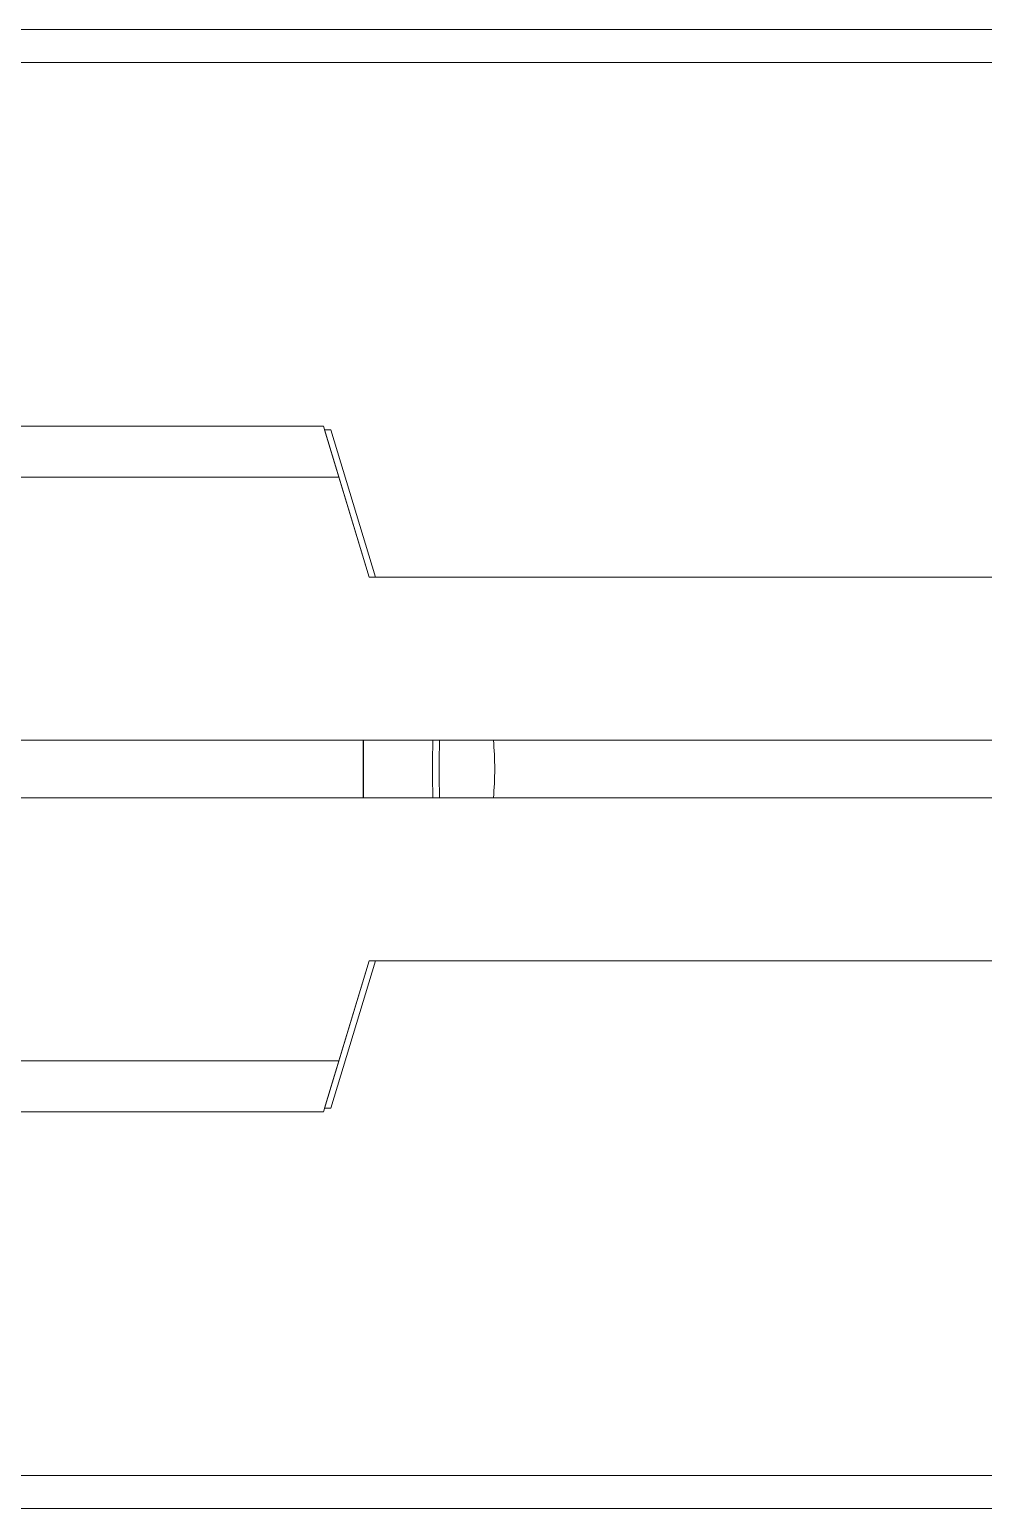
# Model space of a CAD drawing. Header units: millimetres. Extents: x -1052 to 3351, y 0 to 2015.
# Drawn here: x -116.67 to -113.19, y 1570.35 to 1575.74 of the extents above; entities that cross this region are included whole.
import ezdxf

# ---------------------------------------------------------------- set-up
doc = ezdxf.new("R2010")
doc.units = ezdxf.units.MM

msp = doc.modelspace()

# ---------------------------------------------------------------- linework, layer by layer
at = {"linetype": 'Continuous', "lineweight": 0}
for p, q in [((-121.4468, 1575.737), (-104.9845, 1575.737)), ((-121.4468, 1575.6172), (-104.9845, 1575.6172)), ((-115.5977, 1574.2913), (-118.8761, 1574.2913)), ((-115.4312, 1573.7405), (-115.5977, 1574.2913)), ((-115.5701, 1574.2777), (-115.5936, 1574.2777)), ((-115.4312, 1573.7405), (-115.5936, 1574.2777)), ((-115.5701, 1574.2777), (-115.4078, 1573.7405)), ((-115.5414, 1574.1052), (-118.6864, 1574.1052)), ((-115.4312, 1573.7405), (-115.4078, 1573.7405)), ((-115.4078, 1573.7405), (-104.5778, 1573.7405)), ((-118.7599, 1573.1467), (-104.5778, 1573.1467)), ((-115.4531, 1573.1467), (-115.4531, 1572.9358)), ((-115.452, 1573.1467), (-115.452, 1572.9358)), ((-104.5778, 1572.9358), (-118.7599, 1572.9358)), ((-115.5977, 1571.7912), (-115.4312, 1572.342)), ((-115.5936, 1571.8048), (-115.4312, 1572.342)), ((-115.5701, 1571.8048), (-115.4078, 1572.342)), ((-115.4312, 1572.342), (-115.4078, 1572.342)), ((-115.4078, 1572.342), (-104.5778, 1572.342)), ((-118.6864, 1571.9773), (-115.5414, 1571.9773)), ((-118.8761, 1571.7912), (-115.5977, 1571.7912)), ((-115.5701, 1571.8048), (-115.5936, 1571.8048)), ((-121.4468, 1570.4652), (-104.9845, 1570.4652)), ((-121.4468, 1570.3454), (-104.9845, 1570.3454))]:
    msp.add_line(p, q, dxfattribs=at)
msp.add_arc((-116.1728, 1573.0412), 1.1996, 354.9577, 5.0423, dxfattribs=at)
for centre in [(-115.1623, 1573.0412), (-115.1377, 1573.0412)]:
    msp.add_ellipse(centre, major_axis=(0, 0.3594), ratio=0.105344, start_param=1.273085, end_param=1.868508, dxfattribs=at)

doc.saveas('drawing.dxf')
